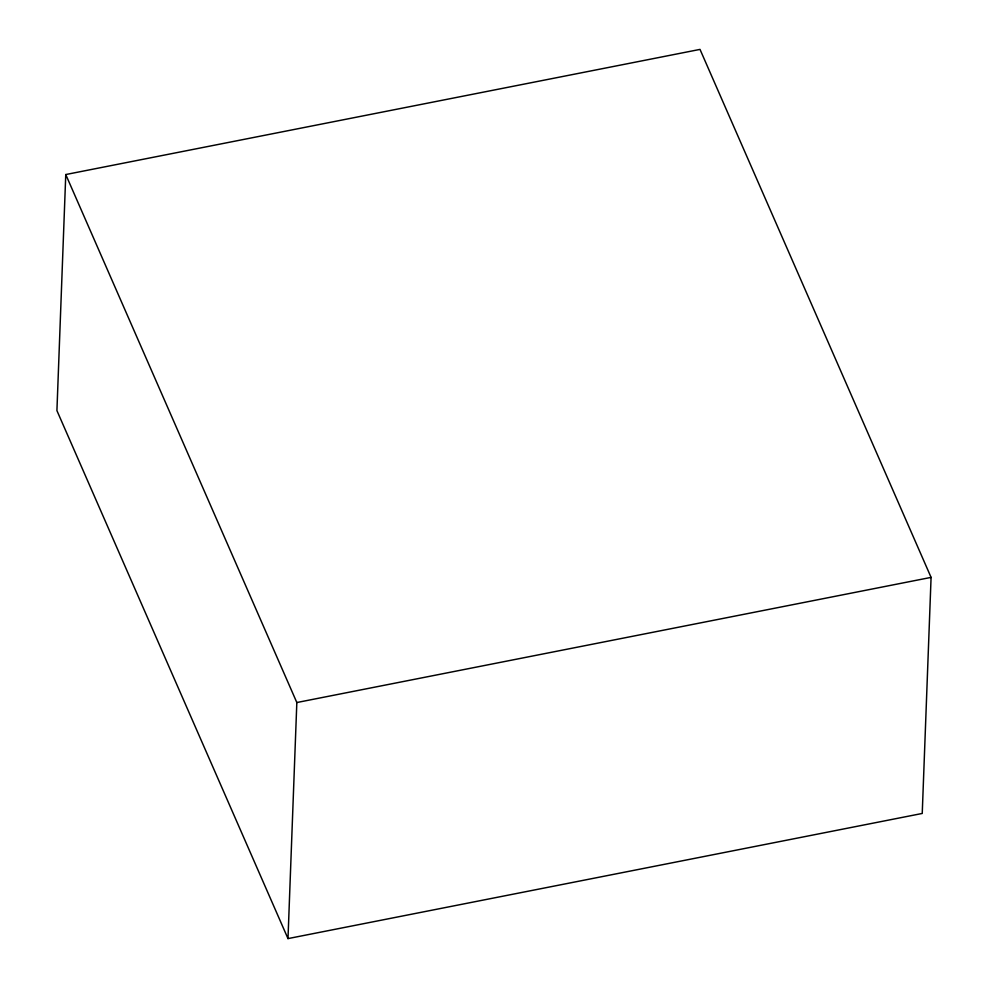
<?xml version="1.0" encoding="UTF-8"?>
<svg xmlns="http://www.w3.org/2000/svg" width="988" height="988" viewBox="0 0 988 988"><rect width="100%" height="100%" fill="white"/><g stroke="black" fill="none" stroke-linecap="round" stroke-linejoin="round"><path stroke-width="1.48" d="M65.764 174.543L56.921 410.613L287.99 938.6L922.236 813.457L931.079 577.387L700.01 49.4L65.764 174.543L296.832 702.53L287.99 938.6M296.832 702.53L931.079 577.387"/></g></svg>
